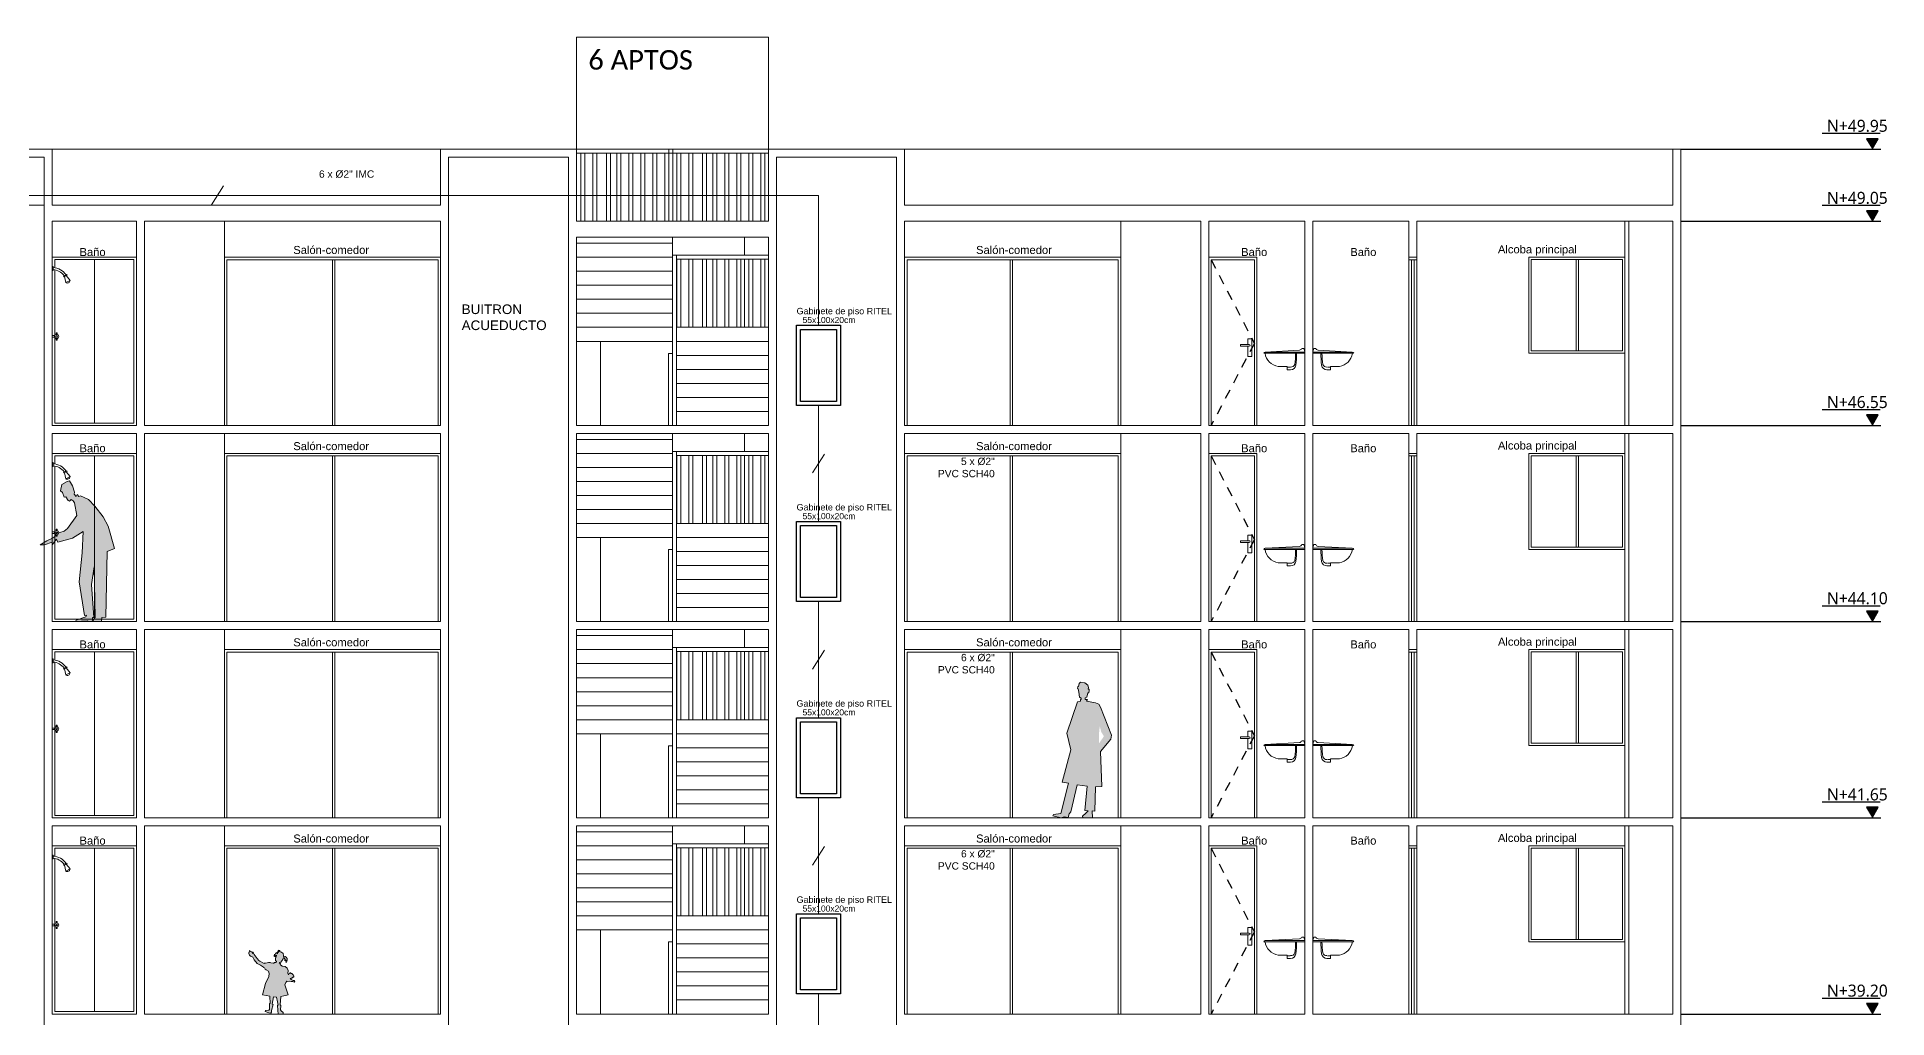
# Model space of a CAD drawing. Header units: metres. Extents: x 0 to 570, y -16 to 122.
# Drawn here: x 246.26 to 269.37, y 37.33 to 49.58 of the extents above; entities that cross this region are included whole.
import ezdxf

# ---------------------------------------------------------------- set-up
doc = ezdxf.new("R2010")
doc.units = ezdxf.units.M
doc.linetypes.add('ACAD_ISO02W100', pattern=[15, 12, -3])
for name, color, linetype, lineweight in [('ARQ-HATCH', 7, 'Continuous', 9), ('PRIMER PLANO', 252, 'Continuous', 9), ('PUERTAS Y VENTANAS EN FACHADA', 252, 'Continuous', 9), ('RITEL RED INTERNA', 1, 'Continuous', 13), ('SEGUNDO PLANO', 252, 'Continuous', 9), ('TERCER PLANO', 251, 'Continuous', 9)]:
    doc.layers.add(name, color=color, linetype=linetype, lineweight=lineweight)
for name, color, linetype in [('ARQ-PROYECCIONES', 252, 'ACAD_ISO02W100'), ('ARQ-TEXTO', 7, 'Continuous'), ('RITEL GABINETES', 30, 'Continuous')]:
    doc.layers.add(name, color=color, linetype=linetype)
doc.styles.add('diseño', font='segoeuil.ttf')
doc.styles.get("Standard").update_dxf_attribs({"font": 'arial.ttf'})

# ---------------------------------------------------------------- blocks, each defined once
blk = doc.blocks.new('medio pasamanos')
at = {"layer": 'TERCER PLANO', "linetype": 'ByBlock'}
for p, q in [((202.591, 25.651), (201.441, 25.651)), ((202.591, 25.601), (201.441, 25.601)), ((201.445, 25.601), (201.445, 24.751)), ((201.495, 25.601), (201.495, 24.751)), ((201.495, 25.601), (201.495, 24.751)), ((201.595, 25.601), (201.595, 24.751)), ((201.595, 25.601), (201.595, 24.751)), ((201.645, 25.601), (201.645, 24.751)), ((201.645, 25.601), (201.645, 24.751)), ((201.765, 25.601), (201.765, 24.751)), ((201.815, 25.601), (201.815, 24.751)), ((201.895, 25.601), (201.895, 24.751)), ((201.945, 25.601), (201.945, 24.751)), ((202.045, 25.601), (202.045, 24.751)), ((202.095, 25.601), (202.095, 24.751)), ((202.195, 25.601), (202.195, 24.751)), ((202.245, 25.601), (202.245, 24.751)), ((202.345, 25.601), (202.345, 24.751)), ((202.395, 25.601), (202.395, 24.751)), ((202.495, 25.601), (202.495, 24.751)), ((202.545, 25.601), (202.545, 24.751))]:
    blk.add_line(p, q, dxfattribs=at)
blk = doc.blocks.new('lavamanos alzado')
at = {"layer": 'PRIMER PLANO'}
for p, q in [((179.801, 11.135), (179.814, 11.175)), ((180.295, 11.13), (179.801, 11.13)), ((179.801, 11.115), (180.312, 11.115)), ((179.814, 11.175), (179.838, 11.175)), ((179.867, 11.154), (180.295, 11.13)), ((179.979, 10.909), (180.023, 10.909)), ((179.985, 10.942), (180.016, 10.942)), ((180.023, 10.949), (180.133, 10.949)), ((180.023, 10.909), (180.023, 10.949))]:
    blk.add_line(p, q, dxfattribs=at)
for centre, radius, start, end in [((179.87, 11.189), 0.0351, 202.9474, 264.0532), ((181.702, 11.143), 1.8, 180.911, 185.6488), ((181.173, 11.127), 1.257, 180.5697, 186.941), ((180.099, 11.147), 0.201, 279.9809, 350.7953), ((180.292, 11.11), 0.0209, 14.2376, 83.0687), ((179.978, 10.977), 0.0679, 189.2426, 270.4454), ((179.975, 10.996), 0.0536, 202.1657, 273.7914)]:
    blk.add_arc(centre, radius, start, end, dxfattribs=at)
blk = doc.blocks.new('puerta baño')
at = {"layer": 'ARQ-PROYECCIONES', "ltscale": 0.01, "elevation": -0.07}
blk.add_lwpolyline([(178.67, 19.113), (179.21, 18.068), (178.67, 17.043)], dxfattribs=at)
at = {"layer": 'PUERTAS Y VENTANAS EN FACHADA', "linetype": 'ByBlock', "elevation": -0.07}
for points in [[(179.24, 17.043), (179.24, 19.143), (178.64, 19.143), (178.64, 17.043)], [(179.21, 17.043), (179.21, 19.113), (178.67, 19.113), (178.67, 17.043)], [(179.177, 17.903), (179.177, 18.123), (179.127, 18.123), (179.127, 18.053)], [(179.127, 18.033), (179.127, 17.903), (179.177, 17.903)]]:
    blk.add_lwpolyline(points, dxfattribs=at)
blk.add_lwpolyline([(179.147, 18.053), (179.037, 18.053), (179.037, 18.033), (179.147, 18.033, 1), (179.147, 18.053)], format="xyb", dxfattribs=at)
blk = doc.blocks.new('VENTANAS HABITACIONES ALZADO')
at = {"layer": 'PUERTAS Y VENTANAS EN FACHADA'}
for p, q in [((153.567, 29.086), (153.567, 27.946)), ((153.597, 27.946), (153.597, 29.086))]:
    blk.add_line(p, q, dxfattribs=at)
at = {"layer": 'PUERTAS Y VENTANAS EN FACHADA', "linetype": 'ByBlock'}
blk.add_line((154.188, 27.916), (152.988, 27.916), dxfattribs=at)
at = {"layer": 'PUERTAS Y VENTANAS EN FACHADA'}
for points in [[(152.988, 29.116), (154.188, 29.116)], [(152.988, 27.916), (152.988, 29.116)], [(153.018, 29.086), (154.158, 29.086)], [(153.018, 29.086), (153.018, 27.946)], [(154.158, 29.086), (154.158, 27.946)], [(154.188, 29.116), (154.188, 27.916)], [(154.188, 27.916), (152.988, 27.916)], [(154.158, 27.946), (153.018, 27.946)]]:
    blk.add_lwpolyline(points, dxfattribs=at)
blk = doc.blocks.new('ventanal completo')
at = {"layer": 'PUERTAS Y VENTANAS EN FACHADA'}
for p, q in [((188.107, 17.773), (190.807, 17.773)), ((189.457, 17.743), (189.457, 15.673)), ((189.487, 15.673), (189.487, 17.743))]:
    blk.add_line(p, q, dxfattribs=at)
for points in [[(188.137, 15.673), (188.137, 17.743), (190.777, 17.743), (190.777, 15.673)], [(189.487, 15.673), (189.457, 15.673)]]:
    blk.add_lwpolyline(points, dxfattribs=at)
blk = doc.blocks.new('puerta en cortesasa')
at = {"layer": 'PRIMER PLANO'}
for points in [[(192.091, 25.571), (192.091, 25.541), (192.191, 25.541), (192.191, 25.571)], [(192.126, 25.541), (192.126, 23.471)], [(192.156, 25.541), (192.156, 23.471)]]:
    blk.add_lwpolyline(points, dxfattribs=at)
at = {"layer": 'SEGUNDO PLANO'}
for points in [[(192.091, 25.541), (192.091, 23.471)], [(192.191, 25.541), (192.191, 23.471)]]:
    blk.add_lwpolyline(points, dxfattribs=at)
blk = doc.blocks.new('ducha')
at = {"layer": 'PRIMER PLANO', "linetype": 'ByBlock'}
for p, q in [((312.201, 158.912), (312.211, 158.912)), ((312.201, 158.863), (312.201, 158.912)), ((312.201, 158.863), (312.211, 158.863)), ((311.988, 158.738), (312.036, 158.798)), ((312.044, 158.712), (311.988, 158.738)), ((312.027, 158.802), (312.068, 158.783)), ((312.031, 158.811), (312.072, 158.792)), ((312.059, 158.787), (312.044, 158.712)), ((312.161, 158.083), (312.151, 158.083)), ((312.151, 158.063), (312.151, 158.083)), ((312.151, 158.012), (312.151, 157.993)), ((312.161, 157.993), (312.151, 157.993)), ((312.161, 158.063), (312.161, 158.083)), ((312.161, 158.012), (312.161, 157.993)), ((312.18, 158.048), (312.211, 158.048)), ((312.18, 158.028), (312.211, 158.028))]:
    blk.add_line(p, q, dxfattribs=at)
for radius in [0.026, 0.01]:
    blk.add_circle((312.156, 158.038), radius, dxfattribs=at)
for centre, radius, start, end in [((312.216, 158.686), 0.214, 94.1758, 145.6108), ((312.214, 158.687), 0.186, 93.9088, 144.0367), ((312.025, 158.743), 0.0375, 188.871, 301.7753), ((312.286, 158.683), 0.286, 153.3163, 155.3231), ((312.286, 158.683), 0.241, 152.9407, 155.3231)]:
    blk.add_arc(centre, radius, start, end, dxfattribs=at)
at = {"layer": 'PUERTAS Y VENTANAS EN FACHADA'}
for points in [[(311.161, 159.028), (312.211, 159.028)], [(311.191, 158.998), (312.181, 158.998)], [(311.191, 158.998), (311.191, 156.957)], [(311.686, 158.998), (311.686, 156.957)], [(312.181, 158.998), (312.181, 158.897)], [(312.181, 158.87), (312.181, 156.957)], [(311.191, 156.957), (312.181, 156.957)]]:
    blk.add_lwpolyline(points, dxfattribs=at)
blk = doc.blocks.new('gabinete')
at = {"layer": 'RITEL GABINETES'}
for points in [[(151.12, 70.716), (151.67, 70.716), (151.67, 69.716), (151.12, 69.716)], [(151.17, 70.666), (151.62, 70.666), (151.62, 69.766), (151.17, 69.766)]]:
    blk.add_lwpolyline(points, close=True, dxfattribs=at)
at = {"layer": 'ARQ-TEXTO', "insert": (151.856, 70.821), "char_height": 0.0758, "attachment_point": 3}
blk.add_mtext_dynamic_manual_height_columns('\\A1;55x100x20cm', width=0.73495, gutter_width=7.742, heights=[0], dxfattribs=at)

msp = doc.modelspace()

# ---------------------------------------------------------------- hatches: boundary and pattern name
at = {"layer": 'ARQ-HATCH'}
h = msp.add_hatch(color=256, dxfattribs=at)
h.dxf.hatch_style = 1
h.paths.add_polyline_path([(247.146, 43.477), (247.225, 43.196), (247.134, 43.159), (247.116, 42.339), (247.068, 42.333), (247.062, 42.285), (246.961, 42.284), (246.959, 42.303), (246.984, 42.333), (246.97, 42.969), (246.937, 42.745), (246.967, 42.336), (246.95, 42.335), (246.951, 42.31), (246.945, 42.283), (246.897, 42.285), (246.889, 42.291), (246.739, 42.283), (246.745, 42.303), (246.868, 42.344), (246.877, 42.365), (246.851, 42.361), (246.784, 42.781), (246.822, 43.14), (246.833, 43.41), (246.701, 43.325), (246.516, 43.276), (246.502, 43.311), (246.444, 43.243), (246.446, 43.275), (246.352, 43.242), (246.298, 43.241), (246.378, 43.292), (246.442, 43.321), (246.493, 43.354), (246.488, 43.379), (246.594, 43.414), (246.639, 43.445), (246.756, 43.61), (246.726, 43.767), (246.709, 43.79), (246.682, 43.81), (246.664, 43.789), (246.646, 43.796), (246.616, 43.841), (246.594, 43.838), (246.575, 43.895), (246.55, 43.917), (246.566, 43.994), (246.633, 44.032), (246.663, 44.04), (246.699, 43.978), (246.724, 43.899), (246.72, 43.874), (246.744, 43.846), (246.757, 43.87), (246.778, 43.846), (246.802, 43.854), (246.898, 43.808), (246.98, 43.726), (247.084, 43.593)])
h = msp.add_hatch(color=256, dxfattribs=at)
h.dxf.hatch_style = 1
h.paths.add_polyline_path([(259.068, 40.279), (259.146, 40.264), (259.051, 39.888), (258.959, 39.875), (258.948, 39.856), (259.053, 39.833), (259.09, 39.845), (259.143, 39.837), (259.154, 39.882), (259.173, 39.908), (259.255, 40.245), (259.379, 40.23), (259.349, 39.923), (259.39, 39.919), (259.364, 39.889), (259.322, 39.852), (259.326, 39.834), (259.423, 39.834), (259.446, 39.834), (259.442, 39.919), (259.476, 39.916), (259.483, 40.219), (259.562, 40.223), (259.547, 40.66), (259.674, 40.814), (259.682, 40.866), (259.547, 41.214), (259.525, 41.252), (259.484, 41.268), (259.369, 41.291), (259.382, 41.311), (259.356, 41.311), (259.353, 41.33), (259.376, 41.34), (259.386, 41.392), (259.399, 41.392), (259.402, 41.422), (259.405, 41.438), (259.392, 41.438), (259.396, 41.461), (259.386, 41.491), (259.35, 41.52), (259.294, 41.526), (259.286, 41.519), (259.278, 41.51), (259.27, 41.474), (259.263, 41.474), (259.26, 41.448), (259.267, 41.444), (259.274, 41.404), (259.285, 41.34), (259.306, 41.329), (259.304, 41.313), (259.295, 41.307), (259.294, 41.29), (259.258, 41.281), (259.124, 40.889), (259.173, 40.683)])
h.paths.add_polyline_path([(259.528, 40.764), (259.525, 40.865), (259.536, 40.977), (259.555, 40.906), (259.588, 40.85)], flags=16)
h = msp.add_hatch(color=256, dxfattribs=at)
h.dxf.hatch_style = 1
h.paths.add_polyline_path([(249.154, 37.853), (249.157, 37.888), (249.15, 37.919), (249.121, 37.933), (249.108, 37.944), (249.101, 37.958), (249.085, 37.962), (249.085, 37.968), (249.05, 37.991), (249.006, 38.014), (248.971, 38.058), (248.955, 38.094), (248.926, 38.107), (248.91, 38.118), (248.903, 38.137), (248.904, 38.145), (248.909, 38.145), (248.905, 38.154), (248.909, 38.156), (248.912, 38.166), (248.91, 38.173), (248.914, 38.176), (248.92, 38.165), (248.94, 38.158), (248.952, 38.139), (248.951, 38.151), (248.957, 38.156), (248.961, 38.143), (248.969, 38.128), (248.982, 38.108), (249.008, 38.078), (249.029, 38.052), (249.043, 38.041), (249.088, 38.019), (249.102, 38.015), (249.105, 38.021), (249.115, 38.019), (249.132, 38.024), (249.15, 38.026), (249.171, 38.026), (249.179, 38.023), (249.207, 38.017), (249.221, 38.018), (249.221, 38.028), (249.225, 38.028), (249.237, 38.026), (249.247, 38.026), (249.248, 38.038), (249.235, 38.053), (249.238, 38.078), (249.247, 38.103), (249.251, 38.114), (249.247, 38.116), (249.244, 38.108), (249.235, 38.095), (249.236, 38.107), (249.23, 38.097), (249.235, 38.113), (249.227, 38.107), (249.232, 38.115), (249.217, 38.105), (249.229, 38.12), (249.221, 38.125), (249.232, 38.126), (249.236, 38.144), (249.248, 38.145), (249.257, 38.139), (249.263, 38.133), (249.263, 38.147), (249.271, 38.152), (249.251, 38.153), (249.277, 38.156), (249.26, 38.163), (249.277, 38.16), (249.266, 38.173), (249.281, 38.162), (249.272, 38.179), (249.284, 38.167), (249.287, 38.18), (249.29, 38.163), (249.292, 38.174), (249.297, 38.16), (249.312, 38.155), (249.334, 38.137), (249.337, 38.114), (249.336, 38.102), (249.341, 38.101), (249.343, 38.096), (249.356, 38.099), (249.372, 38.091), (249.381, 38.077), (249.382, 38.06), (249.377, 38.04), (249.374, 38.057), (249.37, 38.023), (249.368, 38.052), (249.363, 38.042), (249.364, 38.058), (249.36, 38.048), (249.36, 38.063), (249.352, 38.045), (249.354, 38.07), (249.351, 38.075), (249.343, 38.087), (249.336, 38.081), (249.331, 38.08), (249.329, 38.063), (249.317, 38.045), (249.305, 38.03), (249.288, 38.028), (249.281, 38.019), (249.291, 38.018), (249.299, 38.008), (249.293, 38.001), (249.322, 37.981), (249.356, 37.975), (249.383, 37.954), (249.394, 37.927), (249.397, 37.912), (249.389, 37.903), (249.392, 37.897), (249.39, 37.888), (249.399, 37.874), (249.403, 37.883), (249.414, 37.887), (249.416, 37.894), (249.419, 37.898), (249.426, 37.897), (249.43, 37.894), (249.43, 37.889), (249.439, 37.887), (249.449, 37.881), (249.456, 37.871), (249.46, 37.861), (249.466, 37.857), (249.467, 37.85), (249.464, 37.844), (249.458, 37.844), (249.454, 37.845), (249.446, 37.833), (249.439, 37.83), (249.431, 37.829), (249.42, 37.827), (249.434, 37.814), (249.457, 37.803), (249.475, 37.8), (249.477, 37.793), (249.469, 37.782), (249.454, 37.788), (249.431, 37.789), (249.414, 37.795), (249.39, 37.79), (249.38, 37.791), (249.367, 37.777), (249.354, 37.747), (249.367, 37.708), (249.393, 37.624), (249.341, 37.611), (249.303, 37.603), (249.296, 37.496), (249.304, 37.49), (249.3, 37.437), (249.309, 37.421), (249.333, 37.4), (249.333, 37.384), (249.282, 37.383), (249.269, 37.386), (249.267, 37.427), (249.261, 37.493), (249.268, 37.494), (249.263, 37.536), (249.251, 37.595), (249.211, 37.597), (249.197, 37.506), (249.206, 37.502), (249.188, 37.426), (249.187, 37.404), (249.177, 37.392), (249.155, 37.398), (249.108, 37.413), (249.111, 37.425), (249.152, 37.431), (249.161, 37.44), (249.161, 37.513), (249.17, 37.514), (249.166, 37.605), (249.075, 37.622), (249.112, 37.762)])
at = {"layer": 'ARQ-TEXTO', "ltscale": 0.5}
h = msp.add_hatch(color=256, dxfattribs=at)
h.dxf.hatch_style = 1
h.paths.add_polyline_path([(269.191, 48.19), (269.262, 48.314), (269.119, 48.314)])
h = msp.add_hatch(color=256, dxfattribs=at)
h.dxf.hatch_style = 1
h.paths.add_polyline_path([(269.191, 47.29), (269.262, 47.414), (269.119, 47.414)])
h = msp.add_hatch(color=256, dxfattribs=at)
h.dxf.hatch_style = 1
h.paths.add_polyline_path([(269.191, 44.74), (269.262, 44.864), (269.119, 44.864)])
h = msp.add_hatch(color=256, dxfattribs=at)
h.dxf.hatch_style = 1
h.paths.add_polyline_path([(269.191, 42.29), (269.262, 42.414), (269.119, 42.414)])
h = msp.add_hatch(color=256, dxfattribs=at)
h.dxf.hatch_style = 1
h.paths.add_polyline_path([(269.191, 39.84), (269.262, 39.964), (269.119, 39.964)])
h = msp.add_hatch(color=256, dxfattribs=at)
h.dxf.hatch_style = 1
h.paths.add_polyline_path([(269.191, 37.39), (269.262, 37.514), (269.119, 37.514)])

# ---------------------------------------------------------------- linework, layer by layer
for p, q in [((269.287, 48.378), (268.564, 48.378)), ((266.798, 48.183), (269.298, 48.183)), ((269.287, 47.478), (268.564, 47.478)), ((266.798, 47.283), (269.298, 47.283)), ((269.287, 44.928), (268.564, 44.928)), ((266.798, 44.733), (269.298, 44.733)), ((269.287, 42.478), (268.564, 42.478)), ((266.798, 42.283), (269.298, 42.283)), ((269.287, 40.028), (268.564, 40.028)), ((266.798, 39.833), (269.298, 39.833)), ((269.287, 37.578), (268.564, 37.578)), ((266.798, 37.383), (269.298, 37.383))]:
    msp.add_line(p, q, dxfattribs=at)
for points in [[(269.191, 48.19), (269.262, 48.314), (269.119, 48.314)], [(269.191, 47.29), (269.262, 47.414), (269.119, 47.414)], [(269.191, 44.74), (269.262, 44.864), (269.119, 44.864)], [(269.191, 42.29), (269.262, 42.414), (269.119, 42.414)], [(269.191, 39.84), (269.262, 39.964), (269.119, 39.964)], [(269.191, 37.39), (269.262, 37.514), (269.119, 37.514)]]:
    msp.add_lwpolyline(points, close=True, dxfattribs=at)
at = {"layer": 'PRIMER PLANO'}
for points in [[(252.998, 48.183), (251.298, 48.183), (251.298, 47.483), (246.448, 47.483), (246.448, 48.183), (246.048, 48.183), (246.048, 48.083), (246.348, 48.083), (246.348, -1.817)], [(251.398, -1.817), (251.398, 48.083), (252.898, 48.083), (252.898, -1.817)], [(252.998, 48.183), (252.998, 47.283), (255.398, 47.283), (255.398, 48.183)], [(266.698, -1.817), (266.798, -1.817), (266.798, 48.183), (266.698, 48.183), (266.698, 47.483), (257.098, 47.483), (257.098, 48.183), (255.398, 48.183)], [(255.498, -1.717), (255.498, 48.083), (256.998, 48.083), (256.998, -1.717)], [(246.148, 47.483), (246.348, 47.483)], [(266.698, 44.733), (266.698, 47.283), (263.498, 47.283), (263.498, 46.833), (263.398, 46.833), (263.398, 47.283), (262.198, 47.283), (262.198, 44.733), (266.698, 44.733)], [(266.098, 47.283), (266.098, 44.733)], [(266.148, 47.283), (266.148, 44.733)], [(266.698, 42.283), (266.698, 44.633), (263.498, 44.633), (263.498, 44.383), (263.398, 44.383), (263.398, 44.633), (262.198, 44.633), (262.198, 42.283), (266.698, 42.283)], [(266.098, 44.633), (266.098, 42.283)], [(266.148, 44.633), (266.148, 42.283)], [(266.698, 39.833), (266.698, 42.183), (263.498, 42.183), (263.498, 41.933), (263.398, 41.933), (263.398, 42.183), (262.198, 42.183), (262.198, 39.833), (266.698, 39.833)], [(266.098, 42.183), (266.098, 39.833)], [(266.148, 42.183), (266.148, 39.833)], [(266.698, 37.383), (266.698, 39.733), (263.498, 39.733), (263.498, 39.483), (263.398, 39.483), (263.398, 39.733), (262.198, 39.733), (262.198, 37.383), (266.698, 37.383)], [(266.098, 39.733), (266.098, 37.383)], [(266.148, 39.733), (266.148, 37.383)], [(249.297, 38.16), (249.312, 38.155), (249.334, 38.137), (249.337, 38.114), (249.336, 38.102), (249.341, 38.101), (249.343, 38.096), (249.356, 38.099), (249.372, 38.091), (249.381, 38.077), (249.382, 38.06), (249.377, 38.04), (249.374, 38.057), (249.37, 38.023), (249.368, 38.052), (249.363, 38.042), (249.364, 38.058), (249.36, 38.048), (249.36, 38.063), (249.352, 38.045), (249.354, 38.07), (249.351, 38.075), (249.343, 38.087), (249.336, 38.081), (249.331, 38.08), (249.329, 38.063), (249.317, 38.045), (249.305, 38.03), (249.288, 38.028), (249.281, 38.019), (249.291, 38.018), (249.299, 38.008), (249.293, 38.001), (249.322, 37.981), (249.356, 37.975), (249.383, 37.954), (249.394, 37.927), (249.397, 37.912), (249.389, 37.903), (249.392, 37.897), (249.39, 37.888), (249.399, 37.874), (249.403, 37.883), (249.414, 37.887), (249.416, 37.894), (249.419, 37.898), (249.426, 37.897), (249.43, 37.894), (249.43, 37.889), (249.439, 37.887), (249.449, 37.881), (249.456, 37.871), (249.46, 37.861), (249.466, 37.857), (249.467, 37.85), (249.464, 37.844), (249.458, 37.844), (249.454, 37.845), (249.446, 37.833), (249.439, 37.83), (249.431, 37.829), (249.42, 37.827), (249.434, 37.814), (249.457, 37.803), (249.475, 37.8), (249.477, 37.793), (249.469, 37.782), (249.454, 37.788), (249.431, 37.789), (249.414, 37.795), (249.39, 37.79), (249.38, 37.791), (249.367, 37.777), (249.354, 37.747), (249.367, 37.708), (249.393, 37.624), (249.341, 37.611), (249.303, 37.603), (249.296, 37.496), (249.304, 37.49), (249.3, 37.437), (249.309, 37.421), (249.333, 37.4), (249.333, 37.384), (249.282, 37.383), (249.269, 37.386), (249.267, 37.427), (249.261, 37.493), (249.268, 37.494), (249.263, 37.536), (249.251, 37.595), (249.211, 37.597), (249.197, 37.506), (249.206, 37.502), (249.188, 37.426), (249.187, 37.404), (249.177, 37.392), (249.155, 37.398), (249.108, 37.413), (249.111, 37.425), (249.152, 37.431), (249.161, 37.44), (249.161, 37.513), (249.17, 37.514), (249.166, 37.605), (249.075, 37.622), (249.112, 37.762), (249.154, 37.853), (249.157, 37.888), (249.15, 37.919), (249.121, 37.933), (249.108, 37.944), (249.101, 37.958), (249.085, 37.962), (249.085, 37.968), (249.05, 37.991), (249.006, 38.014), (248.971, 38.058), (248.955, 38.094), (248.926, 38.107), (248.91, 38.118), (248.903, 38.137), (248.904, 38.145), (248.909, 38.145), (248.905, 38.154), (248.909, 38.156), (248.912, 38.166), (248.91, 38.173), (248.914, 38.176), (248.92, 38.165), (248.94, 38.158), (248.952, 38.139), (248.951, 38.151), (248.957, 38.156), (248.961, 38.143), (248.969, 38.128), (248.982, 38.108), (249.008, 38.078), (249.029, 38.052), (249.043, 38.041), (249.088, 38.019), (249.102, 38.015), (249.105, 38.021), (249.115, 38.019), (249.132, 38.024), (249.15, 38.026), (249.171, 38.026), (249.179, 38.023), (249.207, 38.017), (249.221, 38.018), (249.221, 38.028), (249.225, 38.028), (249.237, 38.026), (249.247, 38.026), (249.248, 38.038), (249.235, 38.053), (249.238, 38.078), (249.247, 38.103), (249.251, 38.114), (249.247, 38.116), (249.244, 38.108), (249.235, 38.095), (249.236, 38.107), (249.23, 38.097), (249.235, 38.113), (249.227, 38.107), (249.232, 38.115), (249.217, 38.105), (249.229, 38.12), (249.221, 38.125), (249.232, 38.126), (249.236, 38.144), (249.248, 38.145), (249.257, 38.139), (249.263, 38.133), (249.263, 38.147), (249.271, 38.152), (249.251, 38.153), (249.277, 38.156), (249.26, 38.163), (249.277, 38.16), (249.266, 38.173), (249.281, 38.162), (249.272, 38.179), (249.284, 38.167), (249.287, 38.18), (249.29, 38.163), (249.292, 38.174), (249.297, 38.16)]]:
    msp.add_lwpolyline(points, dxfattribs=at)
for points in [[(247.498, 47.283), (246.448, 47.283), (246.448, 44.733), (247.498, 44.733)], [(251.298, 47.283), (247.598, 47.283), (247.598, 44.733), (251.298, 44.733)], [(260.798, 47.283), (257.098, 47.283), (257.098, 44.733), (260.798, 44.733)], [(262.098, 47.283), (260.898, 47.283), (260.898, 44.733), (262.098, 44.733)], [(252.998, 47.083), (255.398, 47.083), (255.398, 44.733), (252.998, 44.733)], [(247.498, 44.633), (246.448, 44.633), (246.448, 42.283), (247.498, 42.283)], [(251.298, 44.633), (247.598, 44.633), (247.598, 42.283), (251.298, 42.283)], [(252.998, 44.633), (255.398, 44.633), (255.398, 42.283), (252.998, 42.283)], [(260.798, 44.633), (257.098, 44.633), (257.098, 42.283), (260.798, 42.283)], [(262.098, 44.633), (260.898, 44.633), (260.898, 42.283), (262.098, 42.283)], [(246.633, 44.032), (246.566, 43.994), (246.55, 43.917), (246.575, 43.895), (246.594, 43.838), (246.616, 43.841), (246.646, 43.796), (246.664, 43.789), (246.682, 43.81), (246.709, 43.79), (246.726, 43.767), (246.756, 43.61), (246.639, 43.445), (246.594, 43.414), (246.488, 43.379), (246.493, 43.354), (246.442, 43.321), (246.378, 43.292), (246.298, 43.241), (246.352, 43.242), (246.446, 43.275), (246.444, 43.243), (246.502, 43.311), (246.516, 43.276), (246.701, 43.325), (246.833, 43.41), (246.822, 43.14), (246.784, 42.781), (246.851, 42.361), (246.877, 42.365), (246.868, 42.344), (246.745, 42.303), (246.739, 42.283), (246.889, 42.291), (246.897, 42.285), (246.945, 42.283), (246.951, 42.31), (246.95, 42.335), (246.967, 42.336), (246.937, 42.745), (246.97, 42.969), (246.984, 42.333), (246.959, 42.303), (246.961, 42.284), (247.062, 42.285), (247.068, 42.333), (247.116, 42.339), (247.134, 43.159), (247.225, 43.196), (247.146, 43.477), (247.084, 43.593), (246.98, 43.726), (246.898, 43.808), (246.802, 43.854), (246.778, 43.846), (246.757, 43.87), (246.744, 43.846), (246.72, 43.874), (246.724, 43.899), (246.699, 43.978), (246.663, 44.04)], [(247.498, 42.183), (246.448, 42.183), (246.448, 39.833), (247.498, 39.833)], [(251.298, 42.183), (247.598, 42.183), (247.598, 39.833), (251.298, 39.833)], [(252.998, 42.183), (255.398, 42.183), (255.398, 39.833), (252.998, 39.833)], [(260.798, 42.183), (257.098, 42.183), (257.098, 39.833), (260.798, 39.833)], [(262.098, 42.183), (260.898, 42.183), (260.898, 39.833), (262.098, 39.833)], [(259.39, 39.919), (259.349, 39.923), (259.379, 40.23), (259.255, 40.245), (259.173, 39.908), (259.154, 39.882), (259.143, 39.837), (259.09, 39.845), (259.053, 39.833), (258.948, 39.856), (258.959, 39.875), (259.051, 39.888), (259.146, 40.264), (259.068, 40.279), (259.173, 40.683), (259.124, 40.889), (259.258, 41.281), (259.294, 41.29), (259.295, 41.307), (259.304, 41.313), (259.306, 41.329), (259.285, 41.34), (259.274, 41.404), (259.267, 41.444), (259.26, 41.448), (259.263, 41.474), (259.27, 41.474), (259.278, 41.51), (259.286, 41.519), (259.294, 41.526), (259.35, 41.52), (259.386, 41.491), (259.396, 41.461), (259.392, 41.438), (259.405, 41.438), (259.402, 41.422), (259.399, 41.392), (259.386, 41.392), (259.376, 41.34), (259.353, 41.33), (259.356, 41.311), (259.382, 41.311), (259.369, 41.291), (259.484, 41.268), (259.525, 41.252), (259.547, 41.214), (259.682, 40.866), (259.674, 40.814), (259.547, 40.66), (259.562, 40.223), (259.483, 40.219), (259.476, 39.916), (259.442, 39.919), (259.446, 39.834), (259.423, 39.834), (259.326, 39.834), (259.322, 39.852), (259.364, 39.889)], [(247.498, 39.733), (246.448, 39.733), (246.448, 37.383), (247.498, 37.383)], [(251.298, 39.733), (247.598, 39.733), (247.598, 37.383), (251.298, 37.383)], [(252.998, 39.733), (255.398, 39.733), (255.398, 37.383), (252.998, 37.383)], [(260.798, 39.733), (257.098, 39.733), (257.098, 37.383), (260.798, 37.383)], [(262.098, 39.733), (260.898, 39.733), (260.898, 37.383), (262.098, 37.383)]]:
    msp.add_lwpolyline(points, close=True, dxfattribs=at)
at = {"layer": 'RITEL RED INTERNA'}
for p, q in [((248.588, 47.723), (248.439, 47.487)), ((256.096, 44.376), (255.947, 44.14)), ((256.096, 41.926), (255.947, 41.69)), ((256.096, 39.476), (255.947, 39.24))]:
    msp.add_line(p, q, dxfattribs=at)
for points in [[(241.005, 47.605), (256.022, 47.605)], [(256.022, 47.605), (256.022, 45.983)], [(256.022, 44.983), (256.022, 43.533)], [(256.022, 42.533), (256.022, 41.083)], [(256.022, 40.083), (256.022, 38.633)], [(256.022, 37.633), (256.022, 36.183)]]:
    msp.add_lwpolyline(points, dxfattribs=at)
at = {"layer": 'SEGUNDO PLANO'}
for points in [[(254.203, 47.283), (254.203, 48.183), (254.153, 48.183), (254.153, 47.283)], [(248.598, 47.283), (248.598, 44.733)], [(259.798, 47.283), (259.798, 44.733)], [(254.198, 44.733), (254.198, 45.633), (254.148, 45.633), (254.148, 44.733)], [(248.598, 44.633), (248.598, 42.283)], [(259.798, 44.633), (259.798, 42.283)], [(254.198, 42.283), (254.198, 43.183), (254.148, 43.183), (254.148, 42.283)], [(248.598, 42.183), (248.598, 39.833)], [(259.798, 42.183), (259.798, 39.833)], [(254.198, 39.833), (254.198, 40.733), (254.148, 40.733), (254.148, 39.833)], [(248.598, 39.733), (248.598, 37.383)], [(259.798, 39.733), (259.798, 37.383)], [(254.198, 37.383), (254.198, 38.283), (254.148, 38.283), (254.148, 37.383)]]:
    msp.add_lwpolyline(points, dxfattribs=at)
at = {"layer": 'TERCER PLANO', "linetype": 'ByBlock'}
for p, q in [((255.398, 48.183), (252.998, 48.183)), ((255.398, 48.133), (252.998, 48.133)), ((253.053, 48.133), (253.053, 47.283)), ((253.103, 48.133), (253.103, 47.283)), ((253.203, 48.133), (253.203, 47.283)), ((253.253, 48.133), (253.253, 47.283)), ((253.373, 48.133), (253.373, 47.283)), ((253.423, 48.133), (253.423, 47.283)), ((253.503, 48.133), (253.503, 47.283)), ((253.553, 48.133), (253.553, 47.283)), ((253.653, 48.133), (253.653, 47.283)), ((253.703, 48.133), (253.703, 47.283)), ((253.803, 48.133), (253.803, 47.283)), ((253.853, 48.133), (253.853, 47.283)), ((253.953, 48.133), (253.953, 47.283)), ((254.003, 48.133), (254.003, 47.283)), ((254.103, 48.133), (254.103, 47.283)), ((254.153, 48.133), (254.153, 47.283)), ((254.253, 48.133), (254.253, 47.283)), ((254.253, 48.133), (254.253, 47.283)), ((254.303, 48.133), (254.303, 47.283)), ((254.303, 48.133), (254.303, 47.283)), ((254.403, 48.133), (254.403, 47.283)), ((254.403, 48.133), (254.403, 47.283)), ((254.453, 48.133), (254.453, 47.283)), ((254.453, 48.133), (254.453, 47.283)), ((254.573, 48.133), (254.573, 47.283)), ((254.623, 48.133), (254.623, 47.283)), ((254.703, 48.133), (254.703, 47.283)), ((254.753, 48.133), (254.753, 47.283)), ((254.853, 48.133), (254.853, 47.283)), ((254.903, 48.133), (254.903, 47.283)), ((255.003, 48.133), (255.003, 47.283)), ((255.053, 48.133), (255.053, 47.283)), ((255.153, 48.133), (255.153, 47.283)), ((255.203, 48.133), (255.203, 47.283)), ((255.303, 48.133), (255.303, 47.283)), ((255.353, 48.133), (255.353, 47.283))]:
    msp.add_line(p, q, dxfattribs=at)
at = {"layer": 'TERCER PLANO'}
for points in [[(252.998, 48.183), (252.998, 49.583), (255.398, 49.583), (255.398, 48.183)], [(246.448, 48.183), (251.298, 48.183)], [(257.098, 48.183), (266.698, 48.183)], [(252.998, 47.008), (254.198, 47.008)], [(254.198, 44.733), (254.198, 47.083)], [(255.098, 47.083), (255.098, 46.858)], [(252.998, 46.833), (254.198, 46.833)], [(254.198, 45.958), (254.198, 46.858), (254.248, 46.858), (254.248, 44.733)], [(255.098, 46.808), (255.098, 45.958)], [(252.998, 46.658), (254.198, 46.658)], [(252.998, 46.483), (254.198, 46.483)], [(252.998, 46.308), (254.198, 46.308)], [(252.998, 46.133), (254.198, 46.133)], [(252.998, 45.958), (254.198, 45.958)], [(252.998, 45.783), (254.198, 45.783)], [(253.298, 45.783), (253.298, 44.733)], [(254.248, 45.958), (255.398, 45.958)], [(254.248, 45.783), (255.398, 45.783)], [(254.248, 45.608), (255.398, 45.608)], [(254.248, 45.433), (255.398, 45.433)], [(254.248, 45.258), (255.398, 45.258)], [(254.248, 45.083), (255.398, 45.083)], [(254.248, 44.908), (255.398, 44.908)], [(254.198, 42.283), (254.198, 44.633)], [(255.098, 44.633), (255.098, 44.408)], [(252.998, 44.558), (254.198, 44.558)], [(254.198, 43.508), (254.198, 44.408), (254.248, 44.408), (254.248, 42.283)], [(252.998, 44.383), (254.198, 44.383)], [(252.998, 44.208), (254.198, 44.208)], [(255.098, 44.358), (255.098, 43.508)], [(252.998, 44.033), (254.198, 44.033)], [(252.998, 43.858), (254.198, 43.858)], [(252.998, 43.683), (254.198, 43.683)], [(252.998, 43.508), (254.198, 43.508)], [(254.248, 43.508), (255.398, 43.508)], [(252.998, 43.333), (254.198, 43.333)], [(253.298, 43.333), (253.298, 42.283)], [(254.248, 43.333), (255.398, 43.333)], [(254.248, 43.158), (255.398, 43.158)], [(254.248, 42.983), (255.398, 42.983)], [(254.248, 42.808), (255.398, 42.808)], [(254.248, 42.633), (255.398, 42.633)], [(254.248, 42.458), (255.398, 42.458)], [(252.998, 42.108), (254.198, 42.108)], [(254.198, 39.833), (254.198, 42.183)], [(255.098, 42.183), (255.098, 41.958)], [(252.998, 41.933), (254.198, 41.933)], [(254.198, 41.058), (254.198, 41.958), (254.248, 41.958), (254.248, 39.833)], [(255.098, 41.908), (255.098, 41.058)], [(252.998, 41.758), (254.198, 41.758)], [(252.998, 41.583), (254.198, 41.583)], [(252.998, 41.408), (254.198, 41.408)], [(252.998, 41.233), (254.198, 41.233)], [(252.998, 41.058), (254.198, 41.058)], [(254.248, 41.058), (255.398, 41.058)], [(252.998, 40.883), (254.198, 40.883)], [(253.298, 40.883), (253.298, 39.833)], [(254.248, 40.883), (255.398, 40.883)], [(254.248, 40.708), (255.398, 40.708)], [(254.248, 40.533), (255.398, 40.533)], [(254.248, 40.358), (255.398, 40.358)], [(254.248, 40.183), (255.398, 40.183)], [(254.248, 40.008), (255.398, 40.008)], [(252.998, 39.658), (254.198, 39.658)], [(254.198, 37.383), (254.198, 39.733)], [(255.098, 39.733), (255.098, 39.508)], [(252.998, 39.483), (254.198, 39.483)], [(252.998, 39.308), (254.198, 39.308)], [(254.198, 38.608), (254.198, 39.508), (254.248, 39.508), (254.248, 37.383)], [(255.098, 39.458), (255.098, 38.608)], [(252.998, 39.133), (254.198, 39.133)], [(252.998, 38.958), (254.198, 38.958)], [(252.998, 38.783), (254.198, 38.783)], [(252.998, 38.608), (254.198, 38.608)], [(254.248, 38.608), (255.398, 38.608)], [(252.998, 38.433), (254.198, 38.433)], [(253.298, 38.433), (253.298, 37.383)], [(254.248, 38.433), (255.398, 38.433)], [(254.248, 38.258), (255.398, 38.258)], [(254.248, 38.083), (255.398, 38.083)], [(254.248, 37.908), (255.398, 37.908)], [(254.248, 37.733), (255.398, 37.733)], [(254.248, 37.558), (255.398, 37.558)]]:
    msp.add_lwpolyline(points, dxfattribs=at)

# ---------------------------------------------------------------- block references
at = {"layer": 'ARQ-PROYECCIONES'}
for p in [(60.492, 29.06), (60.492, 26.61), (60.492, 24.16), (60.492, 21.71)]:
    msp.add_blockref('ventanal completo', p, dxfattribs=at)
at = {"layer": 'ARQ-PROYECCIONES', "xscale": -1}
for p in [(447.905, 29.06), (447.905, 26.61), (447.905, 24.16), (447.905, 21.71)]:
    msp.add_blockref('ventanal completo', p, dxfattribs=at)
at = {"layer": 'PRIMER PLANO'}
for p in [(82.258, 27.69, 0.07), (82.258, 25.24, 0.07), (82.258, 22.79, 0.07), (82.258, 20.34, 0.07)]:
    msp.add_blockref('puerta baño', p, dxfattribs=at)
at = {"layer": 'PRIMER PLANO', "xscale": -1}
for name, p in [('puerta en cortesasa', (455.589, 21.262)), ('VENTANAS HABITACIONES ALZADO', (419.086, 17.718)), ('puerta en cortesasa', (455.589, 18.812)), ('VENTANAS HABITACIONES ALZADO', (419.086, 15.268)), ('puerta en cortesasa', (455.589, 16.362)), ('VENTANAS HABITACIONES ALZADO', (419.086, 12.818)), ('puerta en cortesasa', (455.589, 13.912)), ('VENTANAS HABITACIONES ALZADO', (419.086, 10.368))]:
    msp.add_blockref(name, p, dxfattribs=at)
at = {"layer": 'PUERTAS Y VENTANAS EN FACHADA', "xscale": -1}
for p in [(558.659, -112.194), (558.659, -114.644), (558.659, -117.094), (558.659, -119.544)]:
    msp.add_blockref('ducha', p, dxfattribs=at)
at = {"layer": 'RITEL RED INTERNA'}
for p in [(104.626, -24.733), (104.626, -27.183), (104.626, -29.633), (104.626, -32.083)]:
    msp.add_blockref('gabinete', p, dxfattribs=at)
at = {"layer": 'TERCER PLANO'}
for name, p in [('medio pasamanos', (52.807, 21.207)), ('lavamanos alzado', (82.397, 34.519)), ('medio pasamanos', (52.807, 18.757)), ('lavamanos alzado', (82.397, 32.069)), ('medio pasamanos', (52.807, 16.307)), ('lavamanos alzado', (82.397, 29.619)), ('medio pasamanos', (52.807, 13.857)), ('lavamanos alzado', (82.397, 27.169))]:
    msp.add_blockref(name, p, dxfattribs=at)
at = {"layer": 'TERCER PLANO', "xscale": -1}
for p in [(441.899, 34.519), (441.899, 32.069), (441.899, 29.619), (441.899, 27.169)]:
    msp.add_blockref('lavamanos alzado', p, dxfattribs=at)

# ---------------------------------------------------------------- texts
at = {"layer": 'ARQ-TEXTO'}
for s, width, gutter_width, insert, char_height, attachment_point in [('{\\fCalibri Light|b0|i0|c0|p34;6 APTOS}', 9.65795, 0.609, (253.146, 49.42), 0.24377, 1), ('\\A1;6 x Ø2" IMC', 2.11243, 7.619, (250.471, 47.918), 0.09143, 3), ('Baño', 2.45839, 12.5, (247.114, 46.847), 0.1, 9), ('Salón-comedor', 2.45839, 12.5, (249.459, 46.873), 0.1, 7), ('Salón-comedor', 2.45839, 12.5, (258.938, 46.873), 0.1, 9), ('Baño', 2.45839, 12.5, (261.303, 46.847), 0.1, 7), ('Baño', 2.45839, 12.5, (262.993, 46.847), 0.1, 9), ('Alcoba principal', 2.45839, 12.5, (265.498, 46.852), 0.1, 9), ('BUITRON \\PACUEDUCTO{\\H1.82259x; }', 2.45839, 12.5, (251.563, 45.922), 0.12, 7), ('Gabinete de piso RITEL', 2.45839, 12.5, (255.748, 46.097), 0.08, 7), ('Baño', 2.45839, 12.5, (247.114, 44.397), 0.1, 9), ('Salón-comedor', 2.45839, 12.5, (249.459, 44.423), 0.1, 7), ('Salón-comedor', 2.45839, 12.5, (258.938, 44.423), 0.1, 9), ('Baño', 2.45839, 12.5, (261.303, 44.397), 0.1, 7), ('Baño', 2.45839, 12.5, (262.993, 44.397), 0.1, 9), ('Alcoba principal', 2.45839, 12.5, (265.498, 44.402), 0.1, 9), ('\\A1;5 x Ø2" \\PPVC SCH40', 2.11243, 7.619, (258.224, 44.33), 0.09143, 3), ('Gabinete de piso RITEL', 2.45839, 12.5, (255.748, 43.647), 0.08, 7), ('Salón-comedor', 2.45839, 12.5, (249.459, 41.973), 0.1, 7), ('Salón-comedor', 2.45839, 12.5, (258.938, 41.973), 0.1, 9), ('Alcoba principal', 2.45839, 12.5, (265.498, 41.952), 0.1, 9), ('Baño', 2.45839, 12.5, (247.114, 41.947), 0.1, 9), ('\\A1;6 x Ø2" \\PPVC SCH40', 2.11243, 7.619, (258.224, 41.88), 0.09143, 3), ('Baño', 2.45839, 12.5, (261.303, 41.947), 0.1, 7), ('Baño', 2.45839, 12.5, (262.993, 41.947), 0.1, 9), ('Gabinete de piso RITEL', 2.45839, 12.5, (255.747, 41.197), 0.08, 7), ('Baño', 2.45839, 12.5, (247.114, 39.497), 0.1, 9), ('Salón-comedor', 2.45839, 12.5, (249.459, 39.523), 0.1, 7), ('Salón-comedor', 2.45839, 12.5, (258.938, 39.523), 0.1, 9), ('Baño', 2.45839, 12.5, (261.303, 39.497), 0.1, 7), ('Baño', 2.45839, 12.5, (262.993, 39.497), 0.1, 9), ('Alcoba principal', 2.45839, 12.5, (265.498, 39.502), 0.1, 9), ('\\A1;6 x Ø2" \\PPVC SCH40', 2.11243, 7.619, (258.224, 39.43), 0.09143, 3), ('Gabinete de piso RITEL', 2.45839, 12.5, (255.748, 38.747), 0.08, 7)]:
    msp.add_mtext_dynamic_manual_height_columns(s, width=width, gutter_width=gutter_width, heights=[0], dxfattribs=dict(at, insert=insert, char_height=char_height, attachment_point=attachment_point))
at = {"layer": 'ARQ-TEXTO', "char_height": 0.15, "width": 0.55648, "attachment_point": 1, "style": 'diseño'}
for s, insert in [('N+49.95', (268.623, 48.55)), ('N+49.05', (268.623, 47.65)), ('N+46.55', (268.623, 45.1)), ('N+44.10', (268.623, 42.65)), ('N+41.65', (268.623, 40.2)), ('N+39.20', (268.623, 37.75))]:
    msp.add_mtext(s, dxfattribs=dict(at, insert=insert))

doc.saveas('drawing.dxf')
